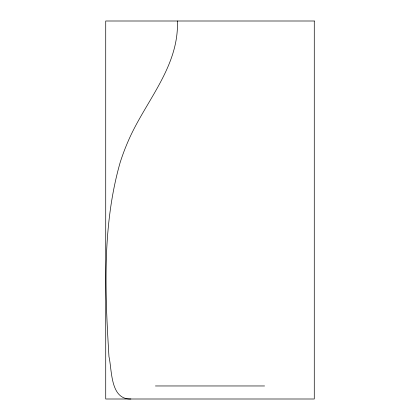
<?xml version="1.0" encoding="UTF-8"?>
<svg xmlns="http://www.w3.org/2000/svg" width="420" height="420" viewBox="0 0 420 420"><rect width="100%" height="100%" fill="white"/><g stroke="black" fill="none" stroke-linecap="round" stroke-linejoin="round"><path stroke-width="0.63" d="M177.413 21C179.109 67.168 144.984 101.635 127.979 141.614A216.431 216.431 0 0 0 120.13 162.598C102.16 225.472 105.026 292.042 108.969 356.654C112.124 370.251 110.119 399.688 130.888 399M155.431 385.964L264.569 385.964M314.276 21L105.725 21L105.725 399L314.276 399L314.276 21"/></g></svg>
